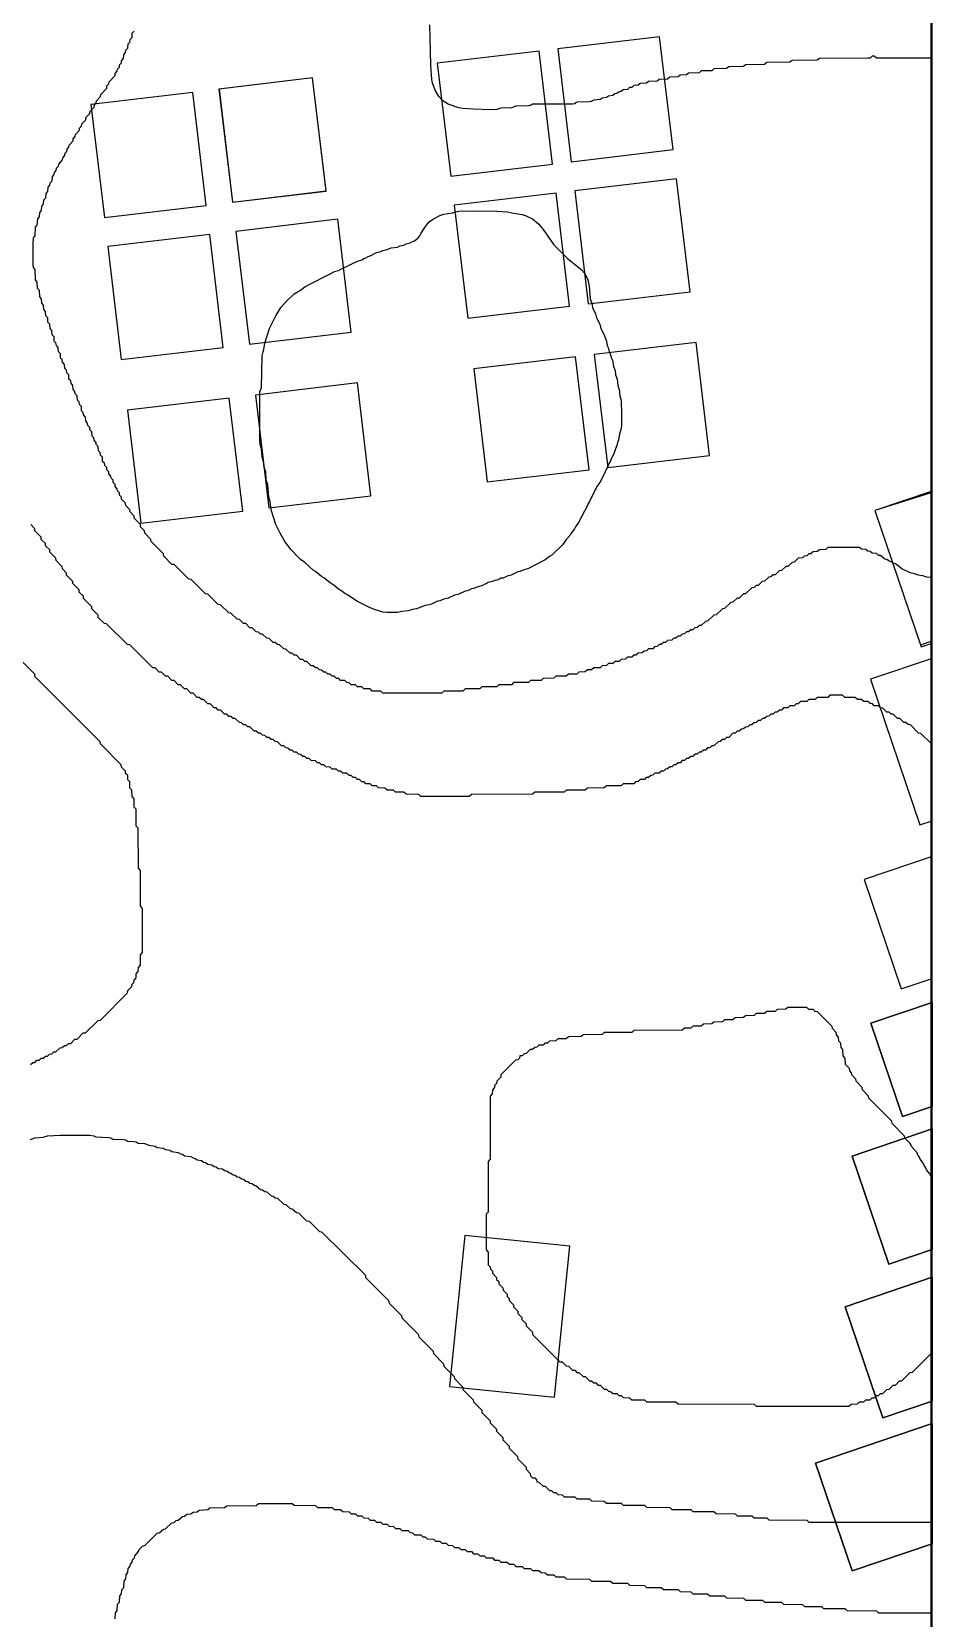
# Model space of a CAD drawing. Header units: millimetres. Extents: x 0 to 600000, y 0 to 540000.
# Drawn here: x 493260 to 600000, y 155711 to 343808 of the extents above; entities that cross this region are included whole.
import ezdxf

# ---------------------------------------------------------------- set-up
doc = ezdxf.new("R2010")
doc.units = ezdxf.units.MM
for name, color, linetype in [('BLDG_BOX_CAMPUS', 5, 'Continuous'), ('BLDG_BOX_RASTER', 1, 'Continuous'), ('BLDG_FOOTPRINT_CAMPUS', 8, 'Continuous'), ('BLDG_FOOTPRINT_RASTER', 12, 'Continuous'), ('CONTOUR_44', 5, 'Continuous'), ('CONTOUR_45', 5, 'Continuous'), ('CONTOUR_46', 150, 'Continuous'), ('CONTOUR_47', 150, 'Continuous'), ('CONTOUR_48', 130, 'Continuous'), ('CONTOUR_49', 90, 'Continuous'), ('CONTOUR_50', 90, 'Continuous'), ('CONTOUR_51', 3, 'Continuous'), ('CONTOUR_52', 60, 'Continuous'), ('CONTOUR_53', 50, 'Continuous'), ('CONTOUR_54', 40, 'Continuous'), ('CONTOUR_55', 40, 'Continuous'), ('MODEL_BOUNDARY', 7, 'Continuous')]:
    doc.layers.add(name, color=color, linetype=linetype)

msp = doc.modelspace()

# ---------------------------------------------------------------- linework, layer by layer
at = {"layer": 'BLDG_BOX_CAMPUS'}
msp.add_polyline3d([(544601, 201097, 54812), (542780, 183190, 53948), (555216, 181925, 54625), (557037, 199833, 55049), (544601, 201097, 54812)], close=True, dxfattribs=at)
at = {"layer": 'BLDG_BOX_RASTER'}
for points in [[(569278, 329828, 52064), (567681, 343216, 51881), (555606, 341776, 51918), (557203, 328387, 52016), (569278, 329828, 52064)], [(553407, 341513, 51928), (541332, 340073, 51995), (542930, 326684, 52020), (555005, 328125, 52011), (553407, 341513, 51928)], [(528155, 324921, 52181), (526555, 338336, 52315), (515456, 337012, 52604), (517057, 323597, 52424), (528155, 324921, 52181)], [(501866, 321785, 52828), (513941, 323225, 52507), (512343, 336614, 52691), (500268, 335174, 53010), (501866, 321785, 52828)], [(569691, 326369, 52090), (557616, 324929, 52020), (559213, 311540, 51997), (571288, 312980, 52184), (569691, 326369, 52090)], [(544940, 309837, 51930), (557015, 311277, 51986), (555417, 324666, 52012), (543342, 323226, 52002), (544940, 309837, 51930)], [(502278, 318326, 52799), (503876, 304937, 52764), (515951, 306378, 52247), (514353, 319767, 52455), (502278, 318326, 52799)], [(517469, 320139, 52366), (519067, 306750, 52088), (531142, 308190, 51948), (529544, 321579, 52112), (517469, 320139, 52366)], [(559931, 305527, 51989), (561528, 292139, 51999), (573603, 293579, 52430), (572006, 306968, 52232), (559931, 305527, 51989)], [(545657, 303825, 51874), (547254, 290436, 51907), (559330, 291876, 51988), (557732, 305265, 51975), (545657, 303825, 51874)], [(521381, 287349, 52000), (533456, 288789, 51924), (531859, 302178, 51905), (519784, 300738, 52021), (521381, 287349, 52000)], [(516668, 300366, 52199), (504593, 298925, 52792), (506190, 285536, 52990), (518266, 286977, 52265), (516668, 300366, 52199)], [(593207, 287052, 52916), (598682, 270886, 53498), (600000, 271333, 53464), (600000, 289353, 52938), (593207, 287052, 52916)], [(592692, 267035, 53800), (598540, 249770, 54158), (600000, 250264, 54128), (600000, 269510, 53567), (592692, 267035, 53800)], [(591938, 243285, 54387), (596328, 230323, 54712), (600000, 231567, 54643), (600000, 246015, 54223), (591938, 243285, 54387)], [(596456, 215200, 54979), (600000, 216400, 54935), (600000, 228725, 54717), (592711, 226256, 54867), (596456, 215200, 54979)], [(590506, 210509, 55035), (594853, 197675, 55028), (600000, 199419, 55010), (600000, 213725, 54963), (590506, 210509, 55035)], [(594145, 179456, 54789), (600000, 181439, 54755), (600000, 196141, 55010), (589678, 192645, 55040), (594145, 179456, 54789)], [(600000, 178786, 54616), (586163, 174099, 54481), (590489, 161328, 53436), (600000, 164550, 53749), (600000, 178786, 54616)]]:
    msp.add_polyline3d(points, close=True, dxfattribs=at)
at = {"layer": 'BLDG_FOOTPRINT_CAMPUS'}
msp.add_polyline3d([(544601, 201097, 54812), (542780, 183190, 53948), (555216, 181925, 54625), (557037, 199833, 55049), (544601, 201097, 54812)], close=True, dxfattribs=at)
at = {"layer": 'BLDG_FOOTPRINT_RASTER'}
for points in [[(555606, 341776, 51918), (557203, 328387, 52016), (569278, 329828, 52064), (567681, 343216, 51881), (555606, 341776, 51918)], [(541332, 340073, 51995), (542930, 326684, 52020), (555005, 328125, 52011), (553407, 341513, 51928), (541332, 340073, 51995)], [(515459, 336986, 52604), (517057, 323597, 52424), (528152, 324947, 52182), (526555, 338336, 52315), (515459, 336986, 52604)], [(500268, 335174, 53010), (501866, 321785, 52828), (513941, 323225, 52507), (512343, 336614, 52691), (500268, 335174, 53010)], [(557616, 324929, 52020), (559213, 311540, 51997), (571288, 312980, 52184), (569691, 326369, 52090), (557616, 324929, 52020)], [(543342, 323226, 52002), (544940, 309837, 51930), (557015, 311277, 51986), (555417, 324666, 52012), (543342, 323226, 52002)], [(502278, 318326, 52799), (503876, 304937, 52764), (515951, 306378, 52247), (514353, 319767, 52455), (502278, 318326, 52799)], [(517469, 320139, 52366), (519067, 306750, 52088), (531142, 308190, 51948), (529544, 321579, 52112), (517469, 320139, 52366)], [(559931, 305527, 51989), (561528, 292139, 51999), (573603, 293579, 52430), (572006, 306968, 52232), (559931, 305527, 51989)], [(545657, 303825, 51874), (547254, 290436, 51907), (559330, 291876, 51988), (557732, 305265, 51975), (545657, 303825, 51874)], [(519784, 300738, 52021), (521381, 287349, 52000), (533456, 288789, 51924), (531859, 302178, 51905), (519784, 300738, 52021)], [(504593, 298925, 52792), (506190, 285536, 52990), (518266, 286977, 52265), (516668, 300366, 52199), (504593, 298925, 52792)], [(600000, 289197, 52939), (593207, 287052, 52916), (598597, 271137, 53484), (600000, 271580, 53449), (600000, 289197, 52939)], [(600000, 269510, 53567), (592692, 267035, 53800), (598540, 249770, 54158), (600000, 250264, 54128), (600000, 269510, 53567)], [(600000, 246015, 54223), (591938, 243285, 54387), (596328, 230323, 54712), (600000, 231567, 54643), (600000, 246015, 54223)], [(592711, 226256, 54867), (600000, 228725, 54717), (600000, 216400, 54935), (596456, 215200, 54979), (592711, 226256, 54867)], [(590506, 210509, 55035), (600000, 213725, 54963), (600000, 199419, 55010), (594853, 197675, 55028), (590506, 210509, 55035)], [(589678, 192645, 55040), (600000, 196141, 55010), (600000, 181439, 54755), (594145, 179456, 54789), (589678, 192645, 55040)], [(586163, 174099, 54481), (600000, 178786, 54616), (600000, 164550, 53749), (590489, 161328, 53436), (586163, 174099, 54481)]]:
    msp.add_polyline3d(points, close=True, dxfattribs=at)
at = {"layer": 'CONTOUR_44'}
msp.add_polyline3d([(125, 123, 44000), (599875, 124, 44000), (599876, 539875, 44000), (125, 539876, 44000), (125, 123, 44000)], close=True, dxfattribs=at)
at = {"layer": 'CONTOUR_45'}
msp.add_polyline3d([(125, 123, 45000), (599875, 124, 45000), (599876, 539875, 45000), (125, 539876, 45000), (125, 123, 45000)], close=True, dxfattribs=at)
at = {"layer": 'CONTOUR_46'}
msp.add_polyline3d([(125, 123, 46000), (599875, 124, 46000), (599876, 539875, 46000), (125, 539875, 46000)], dxfattribs=at)
at = {"layer": 'CONTOUR_47'}
msp.add_polyline3d([(125, 123, 47000), (599875, 124, 47000), (599876, 539875, 47000), (125, 539875, 47000)], dxfattribs=at)
at = {"layer": 'CONTOUR_48'}
msp.add_polyline3d([(125, 124, 48000), (599875, 124, 48000), (599875, 539875, 48000), (125, 539875, 48000)], dxfattribs=at)
at = {"layer": 'CONTOUR_49'}
msp.add_polyline3d([(125, 124, 49000), (599875, 124, 49000), (599875, 490295, 49000)], dxfattribs=at)
at = {"layer": 'CONTOUR_50'}
msp.add_polyline3d([(125, 124, 50000), (599875, 125, 50000), (599875, 400411, 50000)], dxfattribs=at)
at = {"layer": 'CONTOUR_51'}
msp.add_polyline3d([(599875, 135596, 51000), (599875, 368693, 51000)], dxfattribs=at)
at = {"layer": 'CONTOUR_52'}
msp.add_polyline3d([(599875, 146614, 52000), (599875, 340657, 52000), (593625, 340666, 52000), (593375, 340680, 52000), (593125, 340899, 52000), (592875, 340898, 52000), (592625, 340679, 52000), (592375, 340665, 52000), (586625, 340650, 52000), (586375, 340431, 52000), (583375, 340401, 52000), (583125, 340182, 52000), (580375, 340152, 52000), (580125, 339933, 52000), (577875, 339902, 52000), (577625, 339684, 52000), (575875, 339653, 52000), (575625, 339436, 52000), (574125, 339404, 52000), (573875, 339188, 52000), (572625, 339156, 52000), (572375, 338941, 52000), (571125, 338906, 52000), (570875, 338691, 52000), (570125, 338660, 52000), (569875, 338447, 52000), (568875, 338410, 52000), (568625, 338200, 52000), (567625, 338162, 52000), (567375, 337952, 52000), (566375, 337912, 52000), (566125, 337702, 52000), (565375, 337664, 52000), (565125, 337453, 52000), (564625, 337418, 52000), (564375, 337205, 52000), (564125, 337177, 52000), (563875, 336969, 52000), (563375, 336924, 52000), (563125, 336716, 52000), (562875, 336684, 52000), (562625, 336478, 52000), (562375, 336441, 52000), (562125, 336244, 52000), (561625, 336188, 52000), (561375, 335997, 52000), (560875, 335942, 52000), (560625, 335759, 52000), (559875, 335694, 52000), (559731, 335625, 52000), (559625, 335519, 52000), (559375, 335479, 52000), (557875, 335443, 52000), (557726, 335375, 52000), (557625, 335274, 52000), (557375, 335234, 52000), (552625, 335205, 52000), (552375, 335055, 52000), (552125, 335008, 52000), (550625, 334974, 52000), (550375, 334846, 52000), (550125, 334789, 52000), (548875, 334750, 52000), (548375, 334586, 52000), (547625, 334563, 52000), (545625, 334611, 52000), (544375, 334694, 52000), (543875, 334777, 52000), (542625, 335215, 52000), (541972, 335625, 52000), (541505, 336125, 52000), (541076, 336875, 52000), (540792, 337625, 52000), (540735, 337875, 52000), (540647, 338625, 52000), (540575, 339875, 52000), (540451, 344625, 52000)], dxfattribs=at)
msp.add_polyline3d([(534625, 275063, 52000), (533875, 275298, 52000), (533375, 275515, 52000), (531875, 276261, 52000), (530625, 277093, 52000), (530375, 277221, 52000), (529875, 277590, 52000), (529625, 277722, 52000), (529125, 278143, 52000), (528625, 278457, 52000), (527875, 279074, 52000), (527625, 279204, 52000), (526875, 279828, 52000), (526625, 279964, 52000), (525625, 280890, 52000), (525125, 281233, 52000), (524875, 281459, 52000), (523999, 282375, 52000), (523669, 282875, 52000), (523252, 283375, 52000), (522702, 284375, 52000), (522212, 285375, 52000), (521626, 287125, 52000), (521524, 288125, 52000), (521345, 288625, 52000), (521250, 290125, 52000), (521062, 290625, 52000), (520995, 291625, 52000), (520804, 292125, 52000), (520747, 292875, 52000), (520560, 293375, 52000), (520498, 294375, 52000), (520317, 294875, 52000), (520286, 295375, 52000), (520284, 300625, 52000), (520313, 301125, 52000), (520494, 301625, 52000), (520587, 305375, 52000), (520681, 305875, 52000), (520788, 306125, 52000), (520878, 306875, 52000), (521462, 308625, 52000), (522205, 310125, 52000), (522772, 311125, 52000), (523455, 311875, 52000), (524375, 312751, 52000), (525125, 313179, 52000), (525625, 313555, 52000), (526125, 313834, 52000), (528625, 315119, 52000), (529161, 315375, 52000), (529625, 315494, 52000), (530375, 315896, 52000), (530625, 315983, 52000), (530875, 316143, 52000), (531125, 316231, 52000), (531375, 316389, 52000), (531625, 316478, 52000), (531877, 316625, 52000), (532375, 316751, 52000), (532625, 316908, 52000), (532875, 316988, 52000), (533125, 317148, 52000), (533375, 317233, 52000), (534125, 317618, 52000), (534625, 317742, 52000), (534875, 317876, 52000), (535375, 317993, 52000), (535875, 318198, 52000), (536625, 318265, 52000), (536875, 318411, 52000), (537375, 318511, 52000), (537625, 318662, 52000), (538125, 318766, 52000), (538375, 318937, 52000), (538625, 319009, 52000), (539056, 319375, 52000), (539279, 319625, 52000), (539375, 319842, 52000), (539712, 320375, 52000), (540045, 320875, 52000), (540375, 321278, 52000), (540875, 321631, 52000), (541625, 322005, 52000), (542125, 322198, 52000), (543125, 322356, 52000), (543875, 322522, 52000), (546125, 322576, 52000), (548375, 322543, 52000), (549625, 322467, 52000), (550375, 322299, 52000), (551375, 322136, 52000), (551875, 321985, 52000), (552625, 321611, 52000), (553375, 320974, 52000), (553875, 320360, 52000), (555125, 318553, 52000), (556802, 316875, 52000), (558121, 315875, 52000), (558394, 315625, 52000), (558819, 315125, 52000), (559184, 314375, 52000), (559323, 313625, 52000), (559460, 312125, 52000), (559651, 311625, 52000), (559724, 311125, 52000), (560084, 310375, 52000), (560218, 309875, 52000), (560585, 309125, 52000), (560719, 308625, 52000), (561091, 307875, 52000), (561396, 307125, 52000), (561471, 306625, 52000), (561594, 306375, 52000), (561716, 305875, 52000), (561840, 305625, 52000), (561962, 305125, 52000), (562080, 304875, 52000), (562154, 304625, 52000), (562219, 304125, 52000), (562406, 303625, 52000), (562467, 303125, 52000), (562645, 302625, 52000), (562719, 301875, 52000), (562890, 301375, 52000), (562960, 300625, 52000), (563118, 300125, 52000), (563170, 298375, 52000), (563149, 297125, 52000), (563105, 296625, 52000), (562943, 296125, 52000), (562805, 295375, 52000), (562693, 295125, 52000), (562647, 294875, 52000), (562448, 294375, 52000), (562315, 293875, 52000), (560863, 290875, 52000), (560603, 290375, 52000), (560231, 289875, 52000), (560138, 289625, 52000), (559977, 289375, 52000), (559884, 289125, 52000), (559725, 288875, 52000), (559380, 288125, 52000), (559222, 287875, 52000), (559126, 287625, 52000), (558085, 285625, 52000), (557703, 285125, 52000), (557587, 284875, 52000), (557196, 284375, 52000), (557074, 284125, 52000), (556625, 283616, 52000), (556439, 283375, 52000), (556307, 283125, 52000), (556125, 282920, 52000), (554875, 281707, 52000), (554625, 281575, 52000), (554125, 281193, 52000), (552125, 280160, 52000), (551625, 280024, 52000), (551125, 279802, 52000), (550875, 279760, 52000), (550095, 279375, 52000), (549625, 279260, 52000), (549125, 279041, 52000), (548875, 279004, 52000), (548625, 278866, 52000), (548375, 278786, 52000), (548125, 278751, 52000), (547875, 278609, 52000), (547375, 278496, 52000), (547125, 278344, 52000), (546875, 278266, 52000), (546625, 278124, 52000), (546125, 278004, 52000), (545875, 277867, 52000), (545625, 277787, 52000), (545375, 277752, 52000), (545125, 277614, 52000), (544875, 277536, 52000), (544625, 277501, 52000), (543875, 277133, 52000), (543375, 277011, 52000), (542625, 276649, 52000), (542125, 276525, 52000), (541625, 276318, 52000), (541375, 276277, 52000), (540625, 275935, 52000), (540375, 275860, 52000), (539875, 275788, 52000), (538875, 275397, 52000), (538375, 275324, 52000), (537875, 275167, 52000), (537125, 275090, 52000), (536625, 274960, 52000), (535375, 274943, 52000), (534875, 274998, 52000), (534625, 275063, 52000)], close=True, dxfattribs=at)
at = {"layer": 'CONTOUR_53'}
msp.add_polyline3d([(503152, 155625, 53000), (503181, 156375, 53000), (503403, 156625, 53000), (503433, 157375, 53000), (503655, 157625, 53000), (503688, 158375, 53000), (503908, 158625, 53000), (503937, 159125, 53000), (504158, 159375, 53000), (504197, 160125, 53000), (504414, 160375, 53000), (504450, 160875, 53000), (504666, 161125, 53000), (504709, 161625, 53000), (504925, 161875, 53000), (504956, 162125, 53000), (505176, 162375, 53000), (505209, 162625, 53000), (505430, 162875, 53000), (505469, 163125, 53000), (505933, 163625, 53000), (505981, 163875, 53000), (506375, 164272, 53000), (506625, 164320, 53000), (506692, 164375, 53000), (508125, 165787, 53000), (508375, 165825, 53000), (508875, 166294, 53000), (509125, 166329, 53000), (509875, 167038, 53000), (510125, 167074, 53000), (510375, 167298, 53000), (510625, 167329, 53000), (511125, 167787, 53000), (511375, 167822, 53000), (511625, 168036, 53000), (512125, 168081, 53000), (512375, 168294, 53000), (512875, 168332, 53000), (513125, 168543, 53000), (514125, 168589, 53000), (514375, 168800, 53000), (516125, 168845, 53000), (516375, 169060, 53000), (519875, 169100, 53000), (520125, 169322, 53000), (520375, 169336, 53000), (524125, 169328, 53000), (524375, 169104, 53000), (526875, 169082, 53000), (527125, 168855, 53000), (528875, 168833, 53000), (529125, 168605, 53000), (529875, 168587, 53000), (530125, 168356, 53000), (530875, 168338, 53000), (531125, 168106, 53000), (531625, 168091, 53000), (531875, 167858, 53000), (532375, 167843, 53000), (532625, 167609, 53000), (533125, 167595, 53000), (533375, 167359, 53000), (533875, 167346, 53000), (534125, 167110, 53000), (534625, 167098, 53000), (534875, 166861, 53000), (535375, 166849, 53000), (535625, 166611, 53000), (536125, 166600, 53000), (536375, 166362, 53000), (536875, 166351, 53000), (537125, 166113, 53000), (537875, 166099, 53000), (538099, 165875, 53000), (538375, 165854, 53000), (538625, 165614, 53000), (539375, 165601, 53000), (539601, 165375, 53000), (539875, 165356, 53000), (540125, 165115, 53000), (540875, 165104, 53000), (541125, 164864, 53000), (541625, 164855, 53000), (541875, 164615, 53000), (542375, 164606, 53000), (542625, 164365, 53000), (543125, 164356, 53000), (543375, 164115, 53000), (543875, 164107, 53000), (544125, 163866, 53000), (544625, 163858, 53000), (544875, 163616, 53000), (545375, 163608, 53000), (545625, 163366, 53000), (546125, 163359, 53000), (546375, 163117, 53000), (546875, 163110, 53000), (547125, 162867, 53000), (547875, 162859, 53000), (548125, 162617, 53000), (548625, 162611, 53000), (548875, 162368, 53000), (549625, 162360, 53000), (549875, 162118, 53000), (550375, 162111, 53000), (550625, 161868, 53000), (551375, 161861, 53000), (551625, 161618, 53000), (552375, 161611, 53000), (552625, 161368, 53000), (553375, 161361, 53000), (553625, 161118, 53000), (554125, 161113, 53000), (554375, 160869, 53000), (555125, 160863, 53000), (555375, 160619, 53000), (556375, 160613, 53000), (556625, 160369, 53000), (559375, 160361, 53000), (559625, 160119, 53000), (561875, 160111, 53000), (562125, 159869, 53000), (563875, 159861, 53000), (564125, 159619, 53000), (565875, 159611, 53000), (566125, 159369, 53000), (567875, 159361, 53000), (568125, 159119, 53000), (569875, 159111, 53000), (570125, 158868, 53000), (571375, 158861, 53000), (571625, 158619, 53000), (573375, 158611, 53000), (573625, 158368, 53000), (575375, 158361, 53000), (575625, 158118, 53000), (577625, 158110, 53000), (577875, 157868, 53000), (579875, 157860, 53000), (580125, 157618, 53000), (582125, 157610, 53000), (582375, 157368, 53000), (584625, 157359, 53000), (584875, 157118, 53000), (586875, 157109, 53000), (587125, 156868, 53000), (589625, 156859, 53000), (589875, 156618, 53000), (593375, 156608, 53000), (593625, 156367, 53000), (599875, 156365, 53000), (599875, 279090, 53000), (599375, 279140, 53000), (598875, 279301, 53000), (598375, 279364, 53000), (597875, 279546, 53000), (597375, 279669, 53000), (596375, 280137, 53000), (595625, 280729, 53000), (595375, 280791, 53000), (595125, 280974, 53000), (594875, 281031, 53000), (594625, 281218, 53000), (594375, 281275, 53000), (593875, 281693, 53000), (593625, 281730, 53000), (593375, 281931, 53000), (592875, 281980, 53000), (592625, 282181, 53000), (592375, 282210, 53000), (592125, 282418, 53000), (591625, 282450, 53000), (591375, 282660, 53000), (587625, 282649, 53000), (587375, 282424, 53000), (586625, 282398, 53000), (586375, 282170, 53000), (585875, 282148, 53000), (585625, 281916, 53000), (585375, 281901, 53000), (585125, 281668, 53000), (584830, 281625, 53000), (584625, 281420, 53000), (584125, 281396, 53000), (583625, 280917, 53000), (583375, 280900, 53000), (582875, 280419, 53000), (582625, 280401, 53000), (582125, 279920, 53000), (581839, 279875, 53000), (581375, 279421, 53000), (581125, 279402, 53000), (580875, 279165, 53000), (580625, 279149, 53000), (580125, 278667, 53000), (579841, 278625, 53000), (579375, 278168, 53000), (579125, 278150, 53000), (578875, 277913, 53000), (578625, 277897, 53000), (577875, 277167, 53000), (577625, 277149, 53000), (577125, 276665, 53000), (576875, 276648, 53000), (576375, 276164, 53000), (576125, 276148, 53000), (575375, 275415, 53000), (575125, 275398, 53000), (574375, 274666, 53000), (574125, 274649, 53000), (573375, 273918, 53000), (573125, 273900, 53000), (572625, 273418, 53000), (572375, 273401, 53000), (572125, 273164, 53000), (571875, 273149, 53000), (571625, 272913, 53000), (571375, 272898, 53000), (571125, 272662, 53000), (570875, 272648, 53000), (570625, 272411, 53000), (570375, 272397, 53000), (570125, 272161, 53000), (569875, 272147, 53000), (569625, 271911, 53000), (569375, 271897, 53000), (569125, 271663, 53000), (568625, 271643, 53000), (568375, 271407, 53000), (568125, 271395, 53000), (567875, 271158, 53000), (567625, 271145, 53000), (567375, 270908, 53000), (567090, 270875, 53000), (566875, 270660, 53000), (566375, 270643, 53000), (566125, 270406, 53000), (565841, 270375, 53000), (565625, 270159, 53000), (565125, 270142, 53000), (564875, 269905, 53000), (564592, 269875, 53000), (564375, 269658, 53000), (563875, 269642, 53000), (563625, 269406, 53000), (563125, 269391, 53000), (562875, 269155, 53000), (562375, 269141, 53000), (562125, 268905, 53000), (561625, 268891, 53000), (561375, 268654, 53000), (560875, 268641, 53000), (560625, 268405, 53000), (559875, 268389, 53000), (559625, 268153, 53000), (559125, 268140, 53000), (558875, 267904, 53000), (558125, 267889, 53000), (557875, 267653, 53000), (556875, 267638, 53000), (556625, 267402, 53000), (555375, 267387, 53000), (555125, 267150, 53000), (553875, 267137, 53000), (553625, 266899, 53000), (552375, 266886, 53000), (552125, 266649, 53000), (550375, 266635, 53000), (550125, 266397, 53000), (548625, 266385, 53000), (548375, 266147, 53000), (546625, 266135, 53000), (546375, 265896, 53000), (544625, 265885, 53000), (544375, 265646, 53000), (542125, 265634, 53000), (541875, 265395, 53000), (534875, 265396, 53000), (534625, 265635, 53000), (533625, 265646, 53000), (533375, 265885, 53000), (532625, 265895, 53000), (532375, 266135, 53000), (531875, 266144, 53000), (531625, 266385, 53000), (531125, 266395, 53000), (530895, 266625, 53000), (530625, 266642, 53000), (530375, 266885, 53000), (529875, 266894, 53000), (529644, 267125, 53000), (529375, 267143, 53000), (529125, 267386, 53000), (528875, 267392, 53000), (528625, 267635, 53000), (528375, 267642, 53000), (528125, 267885, 53000), (527875, 267892, 53000), (527625, 268135, 53000), (527375, 268142, 53000), (527125, 268385, 53000), (526875, 268392, 53000), (526625, 268636, 53000), (526375, 268643, 53000), (525875, 269135, 53000), (525625, 269141, 53000), (525375, 269385, 53000), (525125, 269392, 53000), (524625, 269885, 53000), (524375, 269891, 53000), (524125, 270135, 53000), (523875, 270143, 53000), (523389, 270625, 53000), (523125, 270642, 53000), (522625, 271134, 53000), (522375, 271141, 53000), (522125, 271385, 53000), (521875, 271393, 53000), (521389, 271875, 53000), (521125, 271892, 53000), (520625, 272385, 53000), (520375, 272392, 53000), (520125, 272636, 53000), (519875, 272644, 53000), (519375, 273136, 53000), (519125, 273144, 53000), (518625, 273636, 53000), (518375, 273644, 53000), (517875, 274137, 53000), (517625, 274145, 53000), (516875, 274887, 53000), (516625, 274896, 53000), (515641, 275875, 53000), (515375, 275897, 53000), (514141, 277125, 53000), (513875, 277148, 53000), (512143, 278875, 53000), (511875, 278900, 53000), (510145, 280625, 53000), (509875, 280655, 53000), (508906, 281625, 53000), (508875, 281897, 53000), (507408, 283375, 53000), (507394, 283625, 53000), (506658, 284375, 53000), (506644, 284625, 53000), (506157, 285125, 53000), (506144, 285375, 53000), (505410, 286125, 53000), (505395, 286375, 53000), (504910, 286875, 53000), (504895, 287125, 53000), (504411, 287625, 53000), (504375, 287905, 53000), (503913, 288375, 53000), (503898, 288625, 53000), (503661, 288875, 53000), (503647, 289125, 53000), (503410, 289375, 53000), (503397, 289625, 53000), (503160, 289875, 53000), (503147, 290125, 53000), (502910, 290375, 53000), (502897, 290625, 53000), (502660, 290875, 53000), (502647, 291125, 53000), (502411, 291375, 53000), (502397, 291625, 53000), (502161, 291875, 53000), (502148, 292125, 53000), (501912, 292375, 53000), (501875, 292665, 53000), (501665, 292875, 53000), (501645, 293375, 53000), (501411, 293625, 53000), (501375, 293915, 53000), (501165, 294125, 53000), (501145, 294625, 53000), (500910, 294875, 53000), (500897, 295125, 53000), (500663, 295375, 53000), (500625, 295666, 53000), (500416, 295875, 53000), (500396, 296375, 53000), (500162, 296625, 53000), (500148, 296875, 53000), (499915, 297125, 53000), (499875, 297419, 53000), (499669, 297625, 53000), (499647, 298125, 53000), (499414, 298375, 53000), (499375, 298669, 53000), (499169, 298875, 53000), (499148, 299375, 53000), (498916, 299625, 53000), (498875, 299921, 53000), (498671, 300125, 53000), (498648, 300625, 53000), (498417, 300875, 53000), (498375, 301172, 53000), (498172, 301375, 53000), (498149, 301875, 53000), (497919, 302125, 53000), (497875, 302424, 53000), (497674, 302625, 53000), (497650, 303125, 53000), (497421, 303375, 53000), (497375, 303677, 53000), (497177, 303875, 53000), (497152, 304375, 53000), (496923, 304625, 53000), (496875, 304930, 53000), (496680, 305125, 53000), (496654, 305625, 53000), (496429, 305875, 53000), (496403, 306375, 53000), (496177, 306625, 53000), (496125, 306935, 53000), (495935, 307125, 53000), (495906, 307625, 53000), (495684, 307875, 53000), (495657, 308375, 53000), (495436, 308625, 53000), (495408, 309125, 53000), (495187, 309375, 53000), (495159, 309875, 53000), (494940, 310125, 53000), (494910, 310625, 53000), (494692, 310875, 53000), (494662, 311375, 53000), (494446, 311625, 53000), (494414, 312125, 53000), (494202, 312375, 53000), (494164, 313125, 53000), (493954, 313375, 53000), (493916, 314125, 53000), (493711, 314375, 53000), (493667, 315625, 53000), (493466, 315875, 53000), (493442, 316125, 53000), (493434, 318625, 53000), (493472, 319375, 53000), (493670, 319625, 53000), (493718, 320625, 53000), (493920, 320875, 53000), (493965, 321625, 53000), (494171, 321875, 53000), (494209, 322375, 53000), (494419, 322625, 53000), (494457, 323125, 53000), (494668, 323375, 53000), (494706, 323875, 53000), (494917, 324125, 53000), (494956, 324625, 53000), (495168, 324875, 53000), (495208, 325375, 53000), (495422, 325625, 53000), (495449, 325875, 53000), (495666, 326125, 53000), (495708, 326625, 53000), (495923, 326875, 53000), (495952, 327125, 53000), (496172, 327375, 53000), (496200, 327625, 53000), (496422, 327875, 53000), (496453, 328125, 53000), (496915, 328625, 53000), (496941, 328875, 53000), (497166, 329125, 53000), (497192, 329375, 53000), (497417, 329625, 53000), (497443, 329875, 53000), (497668, 330125, 53000), (497697, 330375, 53000), (498163, 330875, 53000), (498188, 331125, 53000), (498416, 331375, 53000), (498443, 331625, 53000), (498912, 332125, 53000), (498936, 332375, 53000), (499164, 332625, 53000), (499191, 332875, 53000), (499625, 333323, 53000), (499662, 333375, 53000), (499687, 333625, 53000), (500160, 334125, 53000), (500185, 334375, 53000), (500658, 334875, 53000), (500680, 335125, 53000), (500911, 335375, 53000), (500935, 335625, 53000), (501409, 336125, 53000), (501433, 336375, 53000), (502154, 337125, 53000), (502174, 337375, 53000), (502407, 337625, 53000), (502429, 337875, 53000), (503151, 338625, 53000), (503168, 338875, 53000), (503402, 339125, 53000), (503419, 339375, 53000), (503652, 339625, 53000), (503668, 339875, 53000), (503901, 340125, 53000), (503917, 340375, 53000), (504149, 340625, 53000), (504172, 341125, 53000), (504375, 341328, 53000), (504417, 341625, 53000), (504649, 341875, 53000), (504672, 342375, 53000), (504875, 342578, 53000), (504916, 342875, 53000), (505148, 343125, 53000), (505168, 343625, 53000), (505398, 343875, 53000)], dxfattribs=at)
at = {"layer": 'CONTOUR_54'}
msp.add_polyline3d([(493125, 212482, 54000), (493625, 212667, 54000), (494625, 212742, 54000), (495125, 212920, 54000), (496625, 212974, 54000), (500125, 212972, 54000), (500625, 212893, 54000), (500875, 212770, 54000), (502375, 212719, 54000), (502625, 212662, 54000), (502875, 212527, 54000), (504125, 212477, 54000), (504375, 212420, 54000), (504625, 212279, 54000), (505375, 212237, 54000), (505625, 212182, 54000), (505875, 212033, 54000), (506625, 211990, 54000), (506875, 211935, 54000), (507125, 211783, 54000), (507875, 211694, 54000), (508125, 211536, 54000), (508875, 211445, 54000), (509125, 211284, 54000), (509625, 211210, 54000), (509875, 211041, 54000), (510625, 210947, 54000), (510875, 210778, 54000), (511125, 210727, 54000), (511375, 210547, 54000), (512125, 210454, 54000), (512375, 210281, 54000), (512625, 210230, 54000), (512875, 210045, 54000), (513375, 209970, 54000), (513625, 209787, 54000), (513875, 209738, 54000), (514125, 209549, 54000), (514625, 209476, 54000), (514875, 209290, 54000), (515125, 209242, 54000), (515375, 209051, 54000), (515875, 208977, 54000), (516125, 208789, 54000), (516375, 208739, 54000), (516625, 208543, 54000), (516875, 208494, 54000), (517125, 208295, 54000), (517375, 208247, 54000), (517625, 208047, 54000), (517875, 207999, 54000), (518125, 207798, 54000), (518375, 207751, 54000), (518625, 207549, 54000), (518875, 207501, 54000), (519125, 207298, 54000), (519375, 207250, 54000), (519625, 207046, 54000), (519875, 206993, 54000), (520375, 206556, 54000), (520625, 206510, 54000), (520875, 206301, 54000), (521125, 206251, 54000), (521625, 205808, 54000), (521875, 205763, 54000), (522125, 205552, 54000), (522375, 205500, 54000), (523125, 204811, 54000), (523375, 204765, 54000), (523875, 204312, 54000), (524125, 204266, 54000), (524625, 203811, 54000), (524875, 203763, 54000), (525797, 202875, 54000), (525875, 202816, 54000), (526125, 202771, 54000), (527304, 201625, 54000), (527375, 201570, 54000), (527625, 201528, 54000), (532803, 196375, 54000), (532835, 196125, 54000), (532875, 196075, 54000), (535564, 193375, 54000), (535625, 193082, 54000), (537070, 191625, 54000), (537125, 191337, 54000), (539075, 189375, 54000), (539125, 189090, 54000), (540830, 187375, 54000), (540875, 187093, 54000), (542083, 185875, 54000), (542125, 185595, 54000), (543336, 184375, 54000), (543353, 184125, 54000), (544339, 183125, 54000), (544375, 182849, 54000), (545591, 181625, 54000), (545606, 181375, 54000), (546593, 180375, 54000), (546625, 180102, 54000), (547595, 179125, 54000), (547608, 178875, 54000), (548347, 178125, 54000), (548359, 177875, 54000), (549099, 177125, 54000), (549111, 176875, 54000), (549851, 176125, 54000), (549862, 175875, 54000), (550853, 174875, 54000), (550875, 174609, 54000), (551855, 173625, 54000), (551864, 173375, 54000), (552358, 172875, 54000), (552375, 172614, 54000), (552625, 172366, 54000), (552875, 172357, 54000), (553107, 172125, 54000), (553125, 171867, 54000), (553375, 171861, 54000), (553864, 171375, 54000), (554125, 171361, 54000), (554625, 170868, 54000), (554875, 170863, 54000), (555113, 170625, 54000), (555375, 170613, 54000), (555625, 170368, 54000), (556125, 170363, 54000), (556375, 170119, 54000), (557625, 170110, 54000), (557875, 169868, 54000), (559375, 169859, 54000), (559625, 169618, 54000), (561125, 169609, 54000), (561375, 169368, 54000), (563125, 169359, 54000), (563375, 169118, 54000), (565875, 169108, 54000), (566125, 168867, 54000), (568875, 168858, 54000), (569125, 168617, 54000), (571375, 168608, 54000), (571625, 168367, 54000), (574125, 168358, 54000), (574375, 168117, 54000), (576625, 168107, 54000), (576875, 167867, 54000), (578625, 167858, 54000), (578875, 167617, 54000), (580375, 167609, 54000), (580625, 167367, 54000), (585125, 167358, 54000), (585375, 167117, 54000), (599875, 167115, 54000), (599875, 259417, 54000), (598656, 260625, 54000), (598375, 260665, 54000), (597401, 261625, 54000), (597125, 261655, 54000), (596875, 261895, 54000), (596625, 261908, 54000), (596151, 262375, 54000), (595875, 262405, 54000), (595375, 262891, 54000), (595125, 262901, 54000), (594875, 263141, 54000), (594625, 263152, 54000), (594145, 263625, 54000), (593875, 263647, 54000), (593625, 263887, 54000), (593125, 263899, 54000), (592899, 264125, 54000), (592625, 264146, 54000), (592375, 264386, 54000), (591875, 264396, 54000), (591625, 264636, 54000), (591125, 264645, 54000), (590875, 264885, 54000), (589625, 264895, 54000), (589375, 265134, 54000), (587875, 265134, 54000), (587625, 264895, 54000), (586375, 264885, 54000), (586125, 264645, 54000), (585375, 264635, 54000), (585125, 264395, 54000), (584375, 264385, 54000), (584125, 264143, 54000), (583854, 264125, 54000), (583625, 263896, 54000), (583125, 263886, 54000), (582875, 263645, 54000), (582375, 263635, 54000), (582125, 263393, 54000), (581875, 263387, 54000), (581625, 263144, 54000), (581375, 263137, 54000), (581125, 262895, 54000), (580875, 262887, 54000), (580625, 262645, 54000), (580375, 262638, 54000), (580125, 262395, 54000), (579875, 262388, 54000), (579625, 262146, 54000), (579375, 262138, 54000), (579125, 261896, 54000), (578875, 261888, 54000), (578625, 261646, 54000), (578375, 261638, 54000), (578125, 261396, 54000), (577854, 261375, 54000), (577625, 261146, 54000), (577375, 261138, 54000), (577125, 260896, 54000), (576875, 260888, 54000), (576625, 260645, 54000), (576375, 260637, 54000), (575875, 260149, 54000), (575625, 260139, 54000), (575375, 259897, 54000), (575125, 259889, 54000), (574875, 259647, 54000), (574625, 259638, 54000), (574125, 259150, 54000), (573875, 259140, 54000), (573625, 258899, 54000), (573375, 258890, 54000), (573125, 258648, 54000), (572875, 258639, 54000), (572625, 258398, 54000), (572375, 258389, 54000), (572125, 258148, 54000), (571875, 258140, 54000), (571625, 257899, 54000), (571375, 257890, 54000), (571125, 257649, 54000), (570875, 257640, 54000), (570625, 257399, 54000), (570375, 257390, 54000), (570125, 257149, 54000), (569875, 257140, 54000), (569625, 256899, 54000), (569375, 256890, 54000), (569125, 256650, 54000), (568875, 256640, 54000), (568625, 256400, 54000), (568375, 256391, 54000), (568125, 256151, 54000), (567847, 256125, 54000), (567625, 255903, 54000), (567125, 255889, 54000), (566875, 255650, 54000), (566625, 255641, 54000), (566375, 255402, 54000), (566095, 255375, 54000), (565875, 255155, 54000), (565375, 255141, 54000), (565125, 254903, 54000), (564841, 254875, 54000), (564625, 254659, 54000), (563375, 254639, 54000), (563125, 254405, 54000), (561375, 254388, 54000), (561125, 254153, 54000), (559125, 254137, 54000), (558875, 253902, 54000), (556625, 253887, 54000), (556375, 253651, 54000), (552875, 253636, 54000), (552625, 253400, 54000), (545375, 253386, 54000), (545125, 253149, 54000), (539375, 253150, 54000), (539125, 253387, 54000), (537625, 253400, 54000), (537375, 253637, 54000), (536375, 253649, 54000), (536125, 253887, 54000), (535375, 253899, 54000), (535125, 254137, 54000), (534375, 254149, 54000), (534125, 254387, 54000), (533625, 254398, 54000), (533375, 254637, 54000), (532875, 254648, 54000), (532648, 254875, 54000), (532375, 254896, 54000), (532125, 255137, 54000), (531875, 255145, 54000), (531625, 255387, 54000), (531375, 255394, 54000), (531125, 255636, 54000), (530875, 255643, 54000), (530625, 255885, 54000), (530125, 255895, 54000), (529895, 256125, 54000), (529625, 256142, 54000), (529375, 256385, 54000), (528875, 256394, 54000), (528625, 256635, 54000), (528125, 256645, 54000), (527895, 256875, 54000), (527625, 256893, 54000), (527375, 257136, 54000), (527125, 257142, 54000), (526875, 257385, 54000), (526375, 257395, 54000), (526145, 257625, 54000), (525875, 257643, 54000), (525625, 257886, 54000), (525375, 257893, 54000), (525125, 258136, 54000), (524875, 258143, 54000), (524625, 258386, 54000), (524375, 258393, 54000), (524125, 258636, 54000), (523875, 258643, 54000), (523625, 258886, 54000), (523375, 258893, 54000), (523125, 259136, 54000), (522875, 259144, 54000), (522375, 259635, 54000), (522125, 259641, 54000), (521875, 259885, 54000), (521625, 259892, 54000), (521375, 260135, 54000), (521125, 260142, 54000), (520875, 260385, 54000), (520625, 260392, 54000), (520375, 260636, 54000), (520125, 260642, 54000), (519875, 260886, 54000), (519625, 260894, 54000), (519125, 261385, 54000), (518875, 261391, 54000), (518625, 261635, 54000), (518375, 261642, 54000), (518125, 261886, 54000), (517875, 261894, 54000), (517375, 262385, 54000), (517125, 262391, 54000), (516875, 262636, 54000), (516625, 262642, 54000), (516375, 262886, 54000), (516125, 262894, 54000), (515625, 263385, 54000), (515375, 263392, 54000), (515125, 263636, 54000), (514875, 263644, 54000), (514390, 264125, 54000), (514125, 264143, 54000), (513625, 264635, 54000), (513375, 264642, 54000), (513125, 264886, 54000), (512875, 264894, 54000), (512375, 265386, 54000), (512125, 265394, 54000), (511625, 265886, 54000), (511375, 265894, 54000), (510875, 266386, 54000), (510625, 266394, 54000), (510125, 266886, 54000), (509875, 266894, 54000), (509375, 267386, 54000), (509125, 267394, 54000), (508625, 267887, 54000), (508375, 267895, 54000), (507875, 268387, 54000), (507625, 268397, 54000), (504889, 271125, 54000), (504625, 271145, 54000), (502140, 273625, 54000), (501875, 273647, 54000), (501148, 274375, 54000), (501138, 274625, 54000), (500395, 275375, 54000), (500375, 275640, 54000), (499395, 276625, 54000), (499387, 276875, 54000), (498894, 277375, 54000), (498886, 277625, 54000), (498144, 278375, 54000), (498136, 278625, 54000), (497394, 279375, 54000), (497386, 279625, 54000), (496893, 280125, 54000), (496886, 280375, 54000), (496144, 281125, 54000), (496125, 281389, 54000), (495395, 282125, 54000), (495386, 282375, 54000), (494894, 282875, 54000), (494886, 283125, 54000), (494394, 283625, 54000), (494386, 283875, 54000), (493645, 284625, 54000), (493636, 284875, 54000), (493144, 285375, 54000)], dxfattribs=at)
at = {"layer": 'CONTOUR_55'}
msp.add_polyline3d([(493125, 221366, 55000), (493375, 221610, 55000), (493625, 221616, 55000), (493875, 221860, 55000), (494125, 221866, 55000), (494375, 222110, 55000), (494625, 222115, 55000), (494875, 222359, 55000), (495125, 222365, 55000), (495375, 222609, 55000), (495625, 222615, 55000), (495875, 222859, 55000), (496125, 222865, 55000), (496625, 223357, 55000), (496875, 223364, 55000), (497125, 223608, 55000), (497375, 223614, 55000), (497625, 223858, 55000), (497875, 223865, 55000), (498375, 224356, 55000), (498640, 224375, 55000), (499375, 225104, 55000), (499641, 225125, 55000), (501125, 226601, 55000), (501393, 226625, 55000), (504625, 229855, 55000), (504651, 230125, 55000), (505140, 230625, 55000), (505150, 230875, 55000), (505375, 231100, 55000), (505401, 231375, 55000), (505640, 231625, 55000), (505655, 232125, 55000), (505891, 232375, 55000), (505905, 232875, 55000), (506140, 233125, 55000), (506160, 234375, 55000), (506392, 234625, 55000), (506395, 239875, 55000), (506168, 240125, 55000), (506143, 244375, 55000), (505915, 244625, 55000), (505889, 249375, 55000), (505655, 249625, 55000), (505637, 251625, 55000), (505400, 251875, 55000), (505386, 252875, 55000), (505148, 253125, 55000), (505136, 253875, 55000), (504896, 254125, 55000), (504885, 254875, 55000), (504643, 255125, 55000), (504634, 255625, 55000), (504390, 255875, 55000), (504375, 256138, 55000), (503892, 256625, 55000), (503875, 256888, 55000), (501394, 259375, 55000), (501375, 259639, 55000), (493644, 267375, 55000), (493625, 267638, 55000), (488395, 272875, 55000)], dxfattribs=at)
msp.add_polyline3d([(579125, 180865, 55000), (590125, 180866, 55000), (590375, 181106, 55000), (591125, 181115, 55000), (591375, 181356, 55000), (591875, 181365, 55000), (592125, 181605, 55000), (592625, 181615, 55000), (592875, 181857, 55000), (593125, 181863, 55000), (593375, 182106, 55000), (593625, 182113, 55000), (593875, 182355, 55000), (594125, 182363, 55000), (594625, 182852, 55000), (594875, 182862, 55000), (595375, 183351, 55000), (595625, 183361, 55000), (596125, 183850, 55000), (596375, 183861, 55000), (597375, 184847, 55000), (597646, 184875, 55000), (599875, 187096, 55000), (599875, 208074, 55000), (599824, 208125, 55000), (599743, 208375, 55000), (599330, 208875, 55000), (599244, 209125, 55000), (599051, 209375, 55000), (598979, 209625, 55000), (598551, 210125, 55000), (598477, 210375, 55000), (598274, 210625, 55000), (598212, 210875, 55000), (597523, 211625, 55000), (597458, 211875, 55000), (597375, 211982, 55000), (596759, 212625, 55000), (596700, 212875, 55000), (595246, 214375, 55000), (595192, 214625, 55000), (595125, 214709, 55000), (592484, 217375, 55000), (592436, 217625, 55000), (591726, 218375, 55000), (591682, 218625, 55000), (590973, 219375, 55000), (590931, 219625, 55000), (590471, 220125, 55000), (590431, 220375, 55000), (590210, 220625, 55000), (590176, 220875, 55000), (589728, 221375, 55000), (589665, 222125, 55000), (589449, 222375, 55000), (589407, 223125, 55000), (589183, 223375, 55000), (589154, 223875, 55000), (588925, 224125, 55000), (588899, 224625, 55000), (588664, 224875, 55000), (588625, 225158, 55000), (588164, 225625, 55000), (588147, 225875, 55000), (586397, 227625, 55000), (586125, 227650, 55000), (585875, 227890, 55000), (585375, 227903, 55000), (585125, 228139, 55000), (582875, 228141, 55000), (582625, 227911, 55000), (581625, 227894, 55000), (581375, 227665, 55000), (580375, 227645, 55000), (580125, 227418, 55000), (579125, 227396, 55000), (578875, 227170, 55000), (577875, 227147, 55000), (577625, 226922, 55000), (576625, 226898, 55000), (576375, 226673, 55000), (575375, 226648, 55000), (575125, 226424, 55000), (574125, 226399, 55000), (573875, 226175, 55000), (572875, 226150, 55000), (572625, 225927, 55000), (571625, 225900, 55000), (571375, 225678, 55000), (570625, 225653, 55000), (570375, 225434, 55000), (564625, 225397, 55000), (564375, 225174, 55000), (561125, 225146, 55000), (560875, 224921, 55000), (558625, 224895, 55000), (558375, 224668, 55000), (556875, 224644, 55000), (556625, 224415, 55000), (555625, 224393, 55000), (555375, 224162, 55000), (554625, 224143, 55000), (554375, 223907, 55000), (554088, 223875, 55000), (553875, 223662, 55000), (553375, 223643, 55000), (553125, 223407, 55000), (552875, 223395, 55000), (552625, 223157, 55000), (552347, 223125, 55000), (551875, 222661, 55000), (551625, 222646, 55000), (551375, 222406, 55000), (551125, 222393, 55000), (551082, 222125, 55000), (550875, 221918, 55000), (550598, 221875, 55000), (548856, 220125, 55000), (548843, 219875, 55000), (548375, 219401, 55000), (548346, 219125, 55000), (548107, 218875, 55000), (548097, 218625, 55000), (547859, 218375, 55000), (547845, 217875, 55000), (547610, 217625, 55000), (547597, 210375, 55000), (547587, 210125, 55000), (547358, 209875, 55000), (547353, 204125, 55000), (547346, 203875, 55000), (547112, 203625, 55000), (547116, 199375, 55000), (547356, 199125, 55000), (547367, 197625, 55000), (547611, 197375, 55000), (547625, 197110, 55000), (547860, 196875, 55000), (547866, 196625, 55000), (548358, 196125, 55000), (548365, 195875, 55000), (548609, 195625, 55000), (548615, 195375, 55000), (549108, 194875, 55000), (549125, 194611, 55000), (549607, 194125, 55000), (549614, 193875, 55000), (549859, 193625, 55000), (549865, 193375, 55000), (550358, 192875, 55000), (550365, 192625, 55000), (550858, 192125, 55000), (550875, 191861, 55000), (551358, 191375, 55000), (551365, 191125, 55000), (551859, 190625, 55000), (551866, 190375, 55000), (552609, 189625, 55000), (552625, 189363, 55000), (555875, 186116, 55000), (556125, 186109, 55000), (556612, 185625, 55000), (556875, 185608, 55000), (557375, 185115, 55000), (557625, 185109, 55000), (557875, 184864, 55000), (558125, 184857, 55000), (558611, 184375, 55000), (558875, 184357, 55000), (559375, 183865, 55000), (559625, 183859, 55000), (559875, 183615, 55000), (560125, 183608, 55000), (560375, 183364, 55000), (560625, 183357, 55000), (561125, 182866, 55000), (561375, 182860, 55000), (561610, 182625, 55000), (561875, 182610, 55000), (562125, 182366, 55000), (562625, 182358, 55000), (562858, 182125, 55000), (563125, 182110, 55000), (563375, 181867, 55000), (564125, 181858, 55000), (564375, 181617, 55000), (565875, 181606, 55000), (566125, 181366, 55000), (569625, 181354, 55000), (569875, 181115, 55000), (578875, 181102, 55000), (579125, 180865, 55000)], close=True, dxfattribs=at)
at = {"layer": 'MODEL_BOUNDARY'}
msp.add_polyline3d([(0, 0, 43000), (600000, 0, 43000), (600000, 540000, 43000), (0, 540000, 43000)], close=True, dxfattribs=at)

doc.saveas('drawing.dxf')
